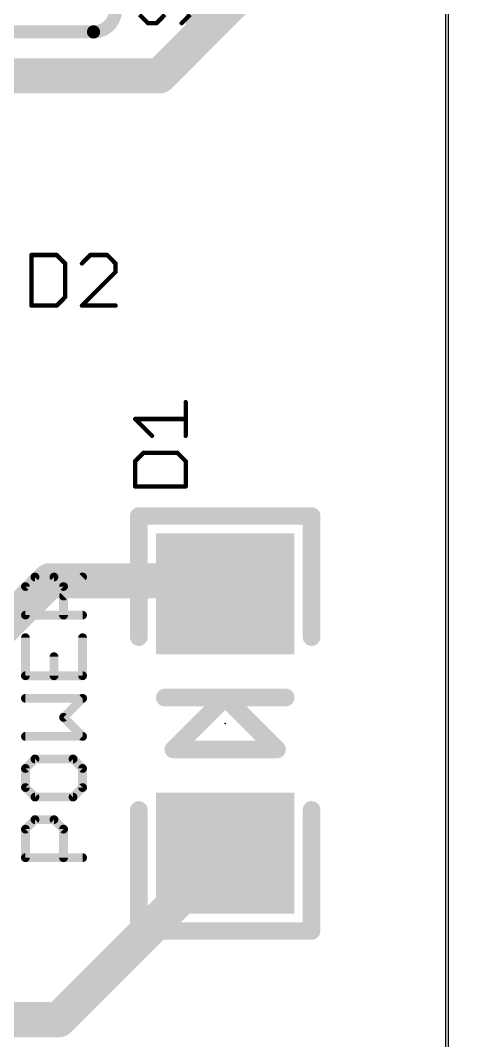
# Model space of a CAD drawing. Header units: inches. Extents: x 45 to 322, y 27 to 227.
# Drawn here: x 302.17 to 307.53, y 82.46 to 94.26 of the extents above; entities that cross this region are included whole.
import ezdxf

# ---------------------------------------------------------------- set-up
doc = ezdxf.new("R2010")
doc.units = ezdxf.units.IN
doc.header["$MEASUREMENT"] = 0
for name, color, linetype in [('1', 22, 'Continuous'), ('20', 7, 'Continuous'), ('21', 253, 'Continuous'), ('23', 7, 'Continuous'), ('25', 253, 'Continuous'), ('29', 253, 'Continuous'), ('31', 253, 'Continuous')]:
    doc.layers.add(name, color=color, linetype=linetype)

# ---------------------------------------------------------------- blocks, each defined once
blk = doc.blocks.new('RECT')
blk.add_solid([(-0.5, -0.5), (0.5, -0.5), (-0.5, 0.5), (0.5, 0.5)])

msp = doc.modelspace()

# ---------------------------------------------------------------- linework, layer by layer
msp.add_line((307.092, 78.968), (307.092, 174.968))
msp.add_spline([(284.592, 226.968), (322.092, 126.968), (284.592, 26.968)], degree=3)
at = {"layer": '1', "const_width": 0.406}
for points in [[(306.317, 96.162), (304.285, 94.13)], [(304.285, 94.13), (304.285, 95.908)], [(303.777, 93.622), (304.285, 94.13)], [(301.491, 93.622), (303.777, 93.622)], [(300.387, 85.66), (302.507, 87.78)], [(302.507, 87.78), (304.388, 87.78)], [(304.388, 87.78), (304.539, 87.629)], [(302.613, 82.703), (304.539, 84.629)], [(300.348, 82.703), (302.613, 82.703)]]:
    msp.add_lwpolyline(points, dxfattribs=at)
at = {"layer": '1', "const_width": 0.203}
for points in [[(304.357, 94.058, 1), (304.213, 94.202)], [(304.213, 94.202, 1), (304.357, 94.058)], [(304.183, 94.13, 1), (304.387, 94.13)], [(303.705, 93.694, 1), (303.849, 93.55)], [(303.777, 93.52, 1), (303.777, 93.723)], [(302.507, 87.881, 1), (302.507, 87.678)], [(302.579, 87.708, 1), (302.435, 87.852)], [(304.46, 87.852, 1), (304.316, 87.708)], [(304.388, 87.678, 1), (304.388, 87.881)], [(304.467, 87.557, 1), (304.611, 87.701)], [(304.611, 84.557, 1), (304.467, 84.701)], [(302.541, 82.775, 1), (302.685, 82.631)], [(302.613, 82.601, 1), (302.613, 82.804)]]:
    msp.add_lwpolyline(points, format="xyb", dxfattribs=at)
at = {"layer": '20'}
msp.add_line((307.121, 174.858), (307.121, 78.858), dxfattribs=at)
at = {"layer": '21'}
for points, const_width in [([(303.015, 94.13, 0.4142), (303.269, 94.384)], 0.152), ([(303.015, 94.168, 1), (303.015, 94.092)], 0.0762), ([(303.015, 94.092, 1), (303.015, 94.168)], 0.0762), ([(303.59, 88.529, 1), (303.488, 88.529)], 0.102), ([(303.539, 88.58, 1), (303.539, 88.478)], 0.102), ([(305.59, 88.529, 1), (305.488, 88.529)], 0.102), ([(305.539, 88.478, 1), (305.539, 88.58)], 0.102), ([(303.488, 87.129, 1), (303.59, 87.129)], 0.102), ([(305.488, 87.129, 1), (305.59, 87.129)], 0.102), ([(303.839, 86.48, 1), (303.839, 86.378)], 0.102), ([(304.539, 86.48, 1), (304.539, 86.378)], 0.102), ([(304.575, 86.465, 1), (304.503, 86.393)], 0.102), ([(304.575, 86.393, 1), (304.503, 86.465)], 0.102), ([(304.539, 86.378, 1), (304.539, 86.48)], 0.102), ([(305.239, 86.378, 1), (305.239, 86.48)], 0.102), ([(303.939, 85.88, 1), (303.939, 85.778)], 0.102), ([(305.139, 85.778, 1), (305.139, 85.88)], 0.102), ([(303.903, 85.865, 1), (303.975, 85.793)], 0.102), ([(305.103, 85.793, 1), (305.175, 85.865)], 0.102), ([(303.59, 85.129, 1), (303.488, 85.129)], 0.102), ([(305.59, 85.129, 1), (305.488, 85.129)], 0.102), ([(303.539, 83.78, 1), (303.539, 83.678)], 0.102), ([(305.539, 83.678, 1), (305.539, 83.78)], 0.102), ([(303.488, 83.729, 1), (303.59, 83.729)], 0.102), ([(305.488, 83.729, 1), (305.59, 83.729)], 0.102)]:
    msp.add_lwpolyline(points, format="xyb", dxfattribs=dict(at, const_width=const_width))
for points, const_width in [([(303.015, 94.13), (301.491, 94.13)], 0.152), ([(303.539, 87.129), (303.539, 88.529)], 0.203), ([(303.539, 88.529), (305.539, 88.529)], 0.203), ([(305.539, 88.529), (305.539, 87.129)], 0.203), ([(303.839, 86.429), (304.539, 86.429)], 0.203), ([(304.539, 86.429), (303.939, 85.829)], 0.203), ([(304.539, 86.429), (305.239, 86.429)], 0.203), ([(305.139, 85.829), (304.539, 86.429)], 0.203), ([(303.939, 85.829), (305.139, 85.829)], 0.203), ([(303.539, 85.129), (303.539, 83.729)], 0.203), ([(305.539, 83.729), (305.539, 85.129)], 0.203), ([(303.539, 83.729), (305.539, 83.729)], 0.203)]:
    msp.add_lwpolyline(points, dxfattribs=dict(at, const_width=const_width))
at = {"layer": '23'}
msp.add_point((304.539, 86.129), dxfattribs=at)
at = {"layer": '25'}
for points, const_width in [([(303.548, 94.329), (303.645, 94.231)], 0.0508), ([(303.743, 94.231), (303.84, 94.329)], 0.0508), ([(304.133, 94.329), (304.035, 94.231)], 0.0508), ([(303.645, 94.231), (303.743, 94.231)], 0.0508), ([(302.296, 91.549), (302.296, 90.964)], 0.0508), ([(302.588, 91.549), (302.296, 91.549)], 0.0508), ([(302.686, 91.451), (302.588, 91.549)], 0.0508), ([(302.686, 91.062), (302.686, 91.451)], 0.0508), ([(302.978, 91.549), (302.881, 91.451)], 0.0508), ([(303.173, 91.549), (302.978, 91.549)], 0.0508), ([(303.27, 91.451), (303.173, 91.549)], 0.0508), ([(303.27, 91.354), (303.27, 91.451)], 0.0508), ([(302.881, 90.964), (303.27, 91.354)], 0.0508), ([(302.588, 90.964), (302.686, 91.062)], 0.0508), ([(302.296, 90.964), (302.588, 90.964)], 0.0508), ([(303.27, 90.964), (302.881, 90.964)], 0.0508), ([(304.082, 89.457), (304.082, 89.847)], 0.0508), ([(303.692, 89.457), (303.497, 89.652)], 0.0508), ([(303.497, 89.652), (304.082, 89.652)], 0.0508), ([(303.595, 89.262), (303.497, 89.164)], 0.0508), ([(303.984, 89.262), (303.595, 89.262)], 0.0508), ([(304.082, 89.164), (303.984, 89.262)], 0.0508), ([(303.497, 89.164), (303.497, 88.872)], 0.0508), ([(304.082, 88.872), (304.082, 89.164)], 0.0508), ([(303.497, 88.872), (304.082, 88.872)], 0.0508), ([(302.227, 87.713), (302.337, 87.824)], 0.102), ([(302.337, 87.824), (302.557, 87.824)], 0.102), ([(302.557, 87.824), (302.668, 87.713)], 0.102), ([(302.668, 87.603), (302.888, 87.824)], 0.102), ([(302.227, 87.383), (302.227, 87.713)], 0.102), ([(302.668, 87.713), (302.668, 87.383)], 0.102), ([(302.888, 87.383), (302.227, 87.383)], 0.102), ([(302.227, 87.122), (302.227, 86.681)], 0.102), ([(302.888, 86.681), (302.888, 87.122)], 0.102), ([(302.557, 86.681), (302.557, 86.902)], 0.102), ([(302.227, 86.681), (302.888, 86.681)], 0.102), ([(302.888, 86.42), (302.227, 86.42)], 0.102), ([(302.668, 86.2), (302.888, 86.42)], 0.102), ([(302.888, 85.98), (302.668, 86.2)], 0.102), ([(302.227, 85.98), (302.888, 85.98)], 0.102), ([(302.337, 85.719), (302.227, 85.609)], 0.102), ([(302.778, 85.719), (302.337, 85.719)], 0.102), ([(302.888, 85.609), (302.778, 85.719)], 0.102), ([(302.227, 85.609), (302.227, 85.388)], 0.102), ([(302.888, 85.388), (302.888, 85.609)], 0.102), ([(302.227, 85.388), (302.337, 85.278)], 0.102), ([(302.778, 85.278), (302.888, 85.388)], 0.102), ([(302.337, 85.278), (302.778, 85.278)], 0.102), ([(302.227, 84.907), (302.337, 85.017)], 0.102), ([(302.337, 85.017), (302.557, 85.017)], 0.102), ([(302.557, 85.017), (302.668, 84.907)], 0.102), ([(302.227, 84.576), (302.227, 84.907)], 0.102), ([(302.668, 84.907), (302.668, 84.576)], 0.102), ([(302.888, 84.576), (302.227, 84.576)], 0.102)]:
    msp.add_lwpolyline(points, dxfattribs=dict(at, const_width=const_width))
for points, const_width in [([(303.645, 94.244, 1), (303.645, 94.219)], 0.0254), ([(303.636, 94.222, 1), (303.654, 94.24)], 0.0254), ([(303.734, 94.24, 1), (303.752, 94.222)], 0.0254), ([(303.743, 94.219, 1), (303.743, 94.244)], 0.0254), ([(304.026, 94.24, 1), (304.044, 94.222)], 0.0254), ([(302.309, 91.549, 1), (302.283, 91.549)], 0.0254), ([(302.296, 91.562, 1), (302.296, 91.536)], 0.0254), ([(302.597, 91.558, 1), (302.579, 91.54)], 0.0254), ([(302.588, 91.536, 1), (302.588, 91.562)], 0.0254), ([(302.698, 91.451, 1), (302.673, 91.451)], 0.0254), ([(302.677, 91.443, 1), (302.695, 91.46)], 0.0254), ([(302.872, 91.46, 1), (302.89, 91.443)], 0.0254), ([(302.978, 91.562, 1), (302.978, 91.536)], 0.0254), ([(302.987, 91.54, 1), (302.969, 91.558)], 0.0254), ([(303.182, 91.558, 1), (303.164, 91.54)], 0.0254), ([(303.173, 91.536, 1), (303.173, 91.562)], 0.0254), ([(303.283, 91.451, 1), (303.258, 91.451)], 0.0254), ([(303.261, 91.443, 1), (303.279, 91.46)], 0.0254), ([(303.258, 91.354, 1), (303.283, 91.354)], 0.0254), ([(303.279, 91.345, 1), (303.261, 91.363)], 0.0254), ([(302.673, 91.062, 1), (302.698, 91.062)], 0.0254), ([(302.695, 91.053, 1), (302.677, 91.071)], 0.0254), ([(302.296, 90.977, 1), (302.296, 90.952)], 0.0254), ([(302.283, 90.964, 1), (302.309, 90.964)], 0.0254), ([(302.579, 90.973, 1), (302.597, 90.955)], 0.0254), ([(302.588, 90.952, 1), (302.588, 90.977)], 0.0254), ([(302.881, 90.977, 1), (302.881, 90.952)], 0.0254), ([(302.872, 90.973, 1), (302.89, 90.955)], 0.0254), ([(303.27, 90.952, 1), (303.27, 90.977)], 0.0254), ([(304.094, 89.847, 1), (304.069, 89.847)], 0.0254), ([(303.506, 89.661, 1), (303.488, 89.643)], 0.0254), ([(303.497, 89.664, 1), (303.497, 89.639)], 0.0254), ([(304.082, 89.639, 1), (304.082, 89.664)], 0.0254), ([(303.683, 89.448, 1), (303.701, 89.466)], 0.0254), ([(304.069, 89.457, 1), (304.094, 89.457)], 0.0254), ([(303.595, 89.275, 1), (303.595, 89.249)], 0.0254), ([(303.603, 89.253, 1), (303.586, 89.271)], 0.0254), ([(303.993, 89.271, 1), (303.975, 89.253)], 0.0254), ([(303.984, 89.249, 1), (303.984, 89.275)], 0.0254), ([(303.51, 89.164, 1), (303.484, 89.164)], 0.0254), ([(303.488, 89.173, 1), (303.506, 89.155)], 0.0254), ([(304.094, 89.164, 1), (304.069, 89.164)], 0.0254), ([(304.073, 89.155, 1), (304.091, 89.173)], 0.0254), ([(303.497, 88.885, 1), (303.497, 88.859)], 0.0254), ([(303.484, 88.872, 1), (303.51, 88.872)], 0.0254), ([(304.069, 88.872, 1), (304.094, 88.872)], 0.0254), ([(304.082, 88.859, 1), (304.082, 88.885)], 0.0254), ([(302.337, 87.849, 1), (302.337, 87.798)], 0.0508), ([(302.355, 87.806, 1), (302.319, 87.842)], 0.0508), ([(302.575, 87.842, 1), (302.54, 87.806)], 0.0508), ([(302.557, 87.798, 1), (302.557, 87.849)], 0.0508), ([(302.906, 87.806, 1), (302.87, 87.842)], 0.0508), ([(302.252, 87.713, 1), (302.202, 87.713)], 0.0508), ([(302.209, 87.731, 1), (302.245, 87.696)], 0.0508), ([(302.693, 87.713, 1), (302.642, 87.713)], 0.0508), ([(302.65, 87.696, 1), (302.686, 87.731)], 0.0508), ([(302.65, 87.621, 1), (302.686, 87.585)], 0.0508), ([(302.227, 87.408, 1), (302.227, 87.358)], 0.0508), ([(302.202, 87.383, 1), (302.252, 87.383)], 0.0508), ([(302.642, 87.383, 1), (302.693, 87.383)], 0.0508), ([(302.888, 87.358, 1), (302.888, 87.408)], 0.0508), ([(302.252, 87.122, 1), (302.202, 87.122)], 0.0508), ([(302.913, 87.122, 1), (302.863, 87.122)], 0.0508), ([(302.583, 86.902, 1), (302.532, 86.902)], 0.0508), ([(302.227, 86.707, 1), (302.227, 86.656)], 0.0508), ([(302.202, 86.681, 1), (302.252, 86.681)], 0.0508), ([(302.532, 86.681, 1), (302.583, 86.681)], 0.0508), ([(302.863, 86.681, 1), (302.913, 86.681)], 0.0508), ([(302.888, 86.656, 1), (302.888, 86.707)], 0.0508), ([(302.227, 86.446, 1), (302.227, 86.395)], 0.0508), ([(302.906, 86.402, 1), (302.87, 86.438)], 0.0508), ([(302.888, 86.395, 1), (302.888, 86.446)], 0.0508), ([(302.686, 86.218, 1), (302.65, 86.182)], 0.0508), ([(302.65, 86.218, 1), (302.686, 86.182)], 0.0508), ([(302.227, 86.005, 1), (302.227, 85.954)], 0.0508), ([(302.87, 85.962, 1), (302.906, 85.998)], 0.0508), ([(302.888, 85.954, 1), (302.888, 86.005)], 0.0508), ([(302.337, 85.744, 1), (302.337, 85.693)], 0.0508), ([(302.355, 85.701, 1), (302.319, 85.737)], 0.0508), ([(302.796, 85.737, 1), (302.76, 85.701)], 0.0508), ([(302.778, 85.693, 1), (302.778, 85.744)], 0.0508), ([(302.252, 85.609, 1), (302.202, 85.609)], 0.0508), ([(302.209, 85.627, 1), (302.245, 85.591)], 0.0508), ([(302.913, 85.609, 1), (302.863, 85.609)], 0.0508), ([(302.87, 85.591, 1), (302.906, 85.627)], 0.0508), ([(302.245, 85.406, 1), (302.209, 85.37)], 0.0508), ([(302.202, 85.388, 1), (302.252, 85.388)], 0.0508), ([(302.863, 85.388, 1), (302.913, 85.388)], 0.0508), ([(302.906, 85.37, 1), (302.87, 85.406)], 0.0508), ([(302.337, 85.303, 1), (302.337, 85.253)], 0.0508), ([(302.319, 85.26, 1), (302.355, 85.296)], 0.0508), ([(302.76, 85.296, 1), (302.796, 85.26)], 0.0508), ([(302.778, 85.253, 1), (302.778, 85.303)], 0.0508), ([(302.337, 85.042, 1), (302.337, 84.992)], 0.0508), ([(302.355, 84.999, 1), (302.319, 85.035)], 0.0508), ([(302.575, 85.035, 1), (302.54, 84.999)], 0.0508), ([(302.557, 84.992, 1), (302.557, 85.042)], 0.0508), ([(302.252, 84.907, 1), (302.202, 84.907)], 0.0508), ([(302.209, 84.925, 1), (302.245, 84.889)], 0.0508), ([(302.693, 84.907, 1), (302.642, 84.907)], 0.0508), ([(302.65, 84.889, 1), (302.686, 84.925)], 0.0508), ([(302.227, 84.602, 1), (302.227, 84.551)], 0.0508), ([(302.888, 84.551, 1), (302.888, 84.602)], 0.0508), ([(302.202, 84.576, 1), (302.252, 84.576)], 0.0508), ([(302.642, 84.576, 1), (302.693, 84.576)], 0.0508)]:
    msp.add_lwpolyline(points, format="xyb", dxfattribs=dict(at, const_width=const_width))

# ---------------------------------------------------------------- block references
at = {"layer": '1', "xscale": 1.2, "yscale": 1.4, "rotation": 90}
for p in [(304.539, 87.629), (304.539, 84.629)]:
    msp.add_blockref('RECT', p, dxfattribs=at)
at = {"layer": '29', "xscale": 1.4032, "yscale": 1.6032, "rotation": 90}
for p in [(304.539, 87.629), (304.539, 84.629)]:
    msp.add_blockref('RECT', p, dxfattribs=at)
at = {"layer": '31', "xscale": 1.2, "yscale": 1.4, "rotation": 90}
for p in [(304.539, 87.629), (304.539, 84.629)]:
    msp.add_blockref('RECT', p, dxfattribs=at)

doc.saveas('drawing.dxf')
